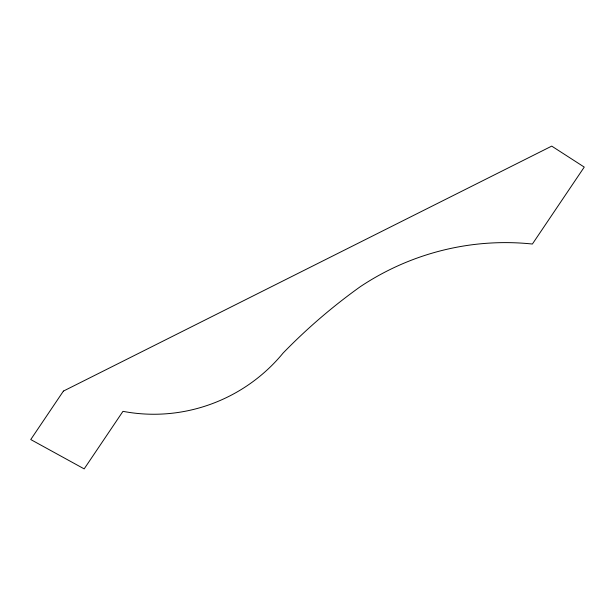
<?xml version="1.0" encoding="UTF-8"?>
<svg xmlns="http://www.w3.org/2000/svg" width="615" height="615" viewBox="0 0 615 615"><rect width="100%" height="100%" fill="white"/><g stroke="black" fill="none" stroke-linecap="round" stroke-linejoin="round"><path stroke-width="0.92" d="M63.414 391.086L30.75 439.548L84.178 468.884L122.962 411.335A164.051 160.1 -28.3 0 0 283.1 353.056A556.475 543.068 -28.3 0 1 360.267 286.705A256.54 250.359 -28.3 0 1 532.39 244.032L584.25 167.088L551.732 146.116L63.414 391.086"/></g></svg>
